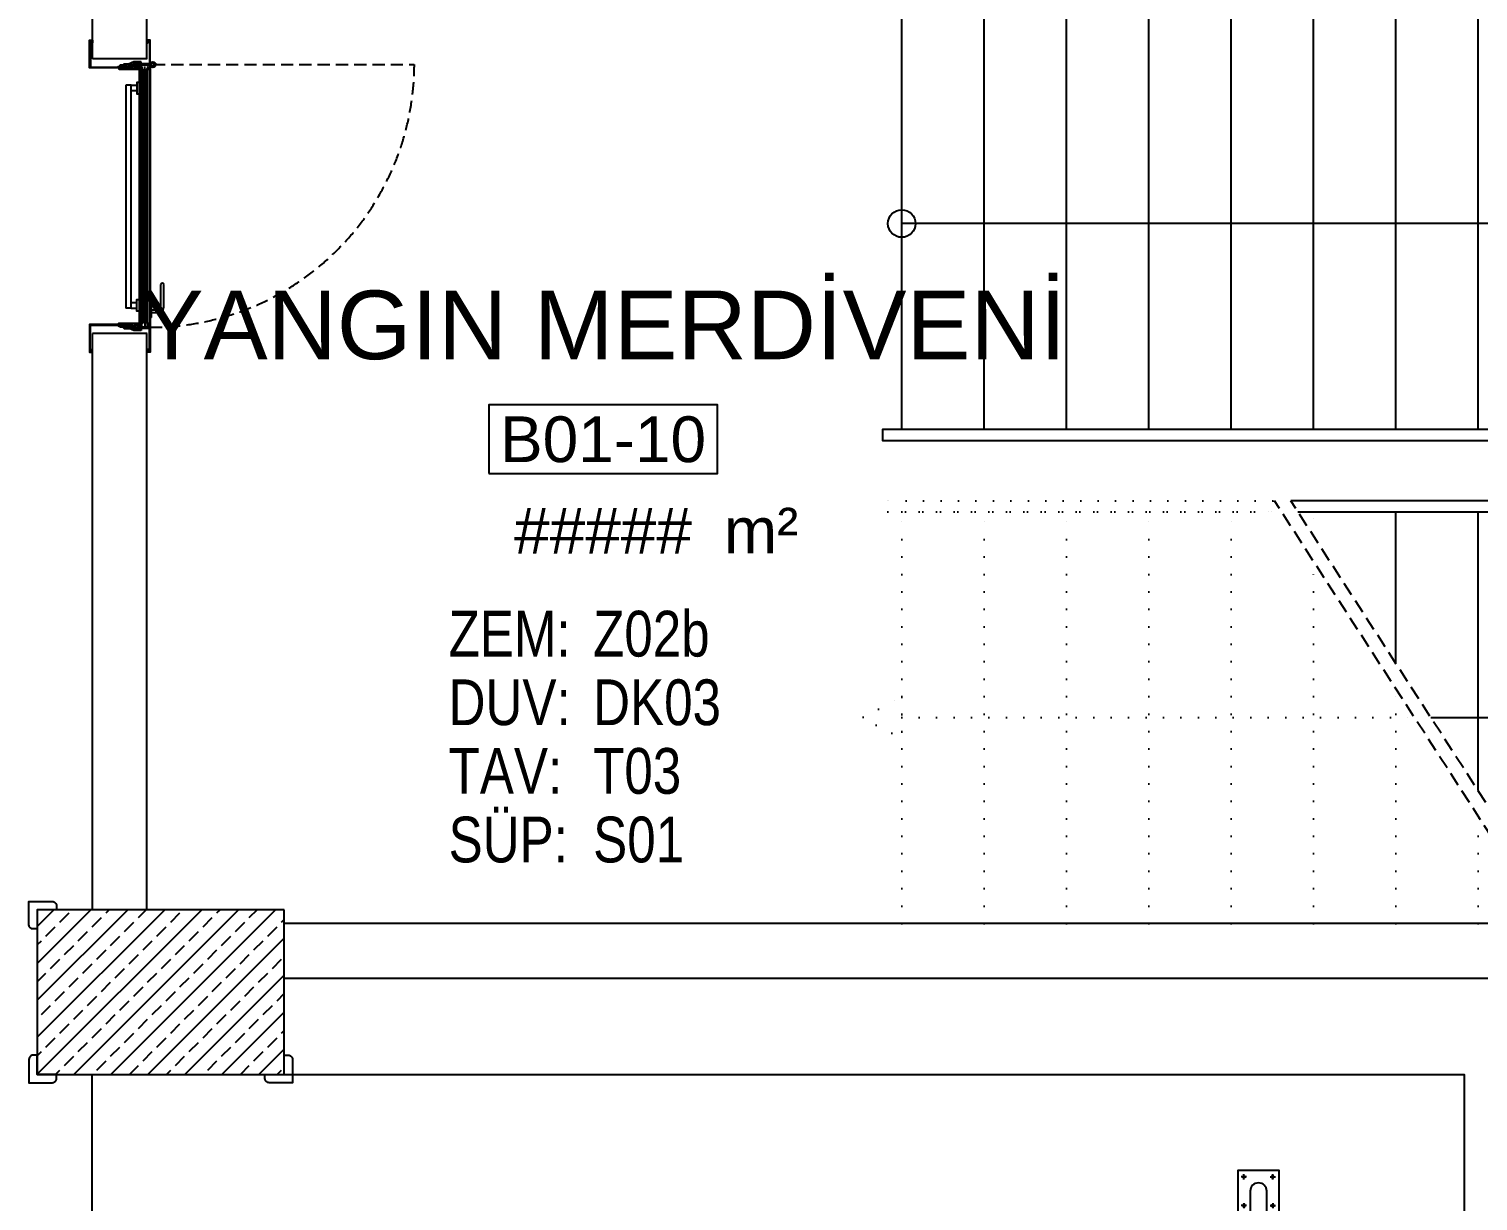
# Model space of a CAD drawing. Header units: millimetres. Extents: x -379292 to 1221486, y 92049 to 447512.
# Drawn here: x 415948 to 421228, y 160058 to 164328 of the extents above; entities that cross this region are included whole.
import ezdxf
from ezdxf.enums import TextEntityAlignment as Align

# ---------------------------------------------------------------- set-up
doc = ezdxf.new("R2010")
doc.units = ezdxf.units.MM
for name, pattern in [('( Hidden )', [0.375, 0.25, -0.125]), ('DOT', [6.35, 0, -6.35]), ('HIDDEN', [9.525, 6.35, -3.175])]:
    doc.linetypes.add(name, pattern=pattern)
for name, color, linetype in [('010-05', 1, 'Continuous'), ('05_DOOR', 2, 'Continuous'), ('05_EQUIPMENT', 1, 'Continuous'), ('05_HANDRAIL', 153, 'Continuous'), ('05_HATCH 1', 101, 'Continuous'), ('05_HATCH CONCRETE', 141, 'Continuous'), ('05_HATCH SOLID-1', 252, 'Continuous'), ('05_MATERIAL TEXT', 112, 'Continuous'), ('05_ROOM M2', 161, 'Continuous'), ('05_ROOM NAME', 153, 'Continuous'), ('05_ROOM NUMBER', 152, 'Continuous'), ('05_STAIRS', 52, 'Continuous'), ('05_STAIRS ARROW', 2, 'Continuous'), ('05_STEEL HIDDEN', 61, 'HIDDEN'), ('05_SYMBOL', 2, 'Continuous'), ('05_WALL', 3, 'Continuous'), ('202-A-Y-MahalAd', 141, 'Continuous')]:
    doc.layers.add(name, color=color, linetype=linetype)
doc.styles.add('DIM', font='arial.ttf')
doc.styles.get("Standard").update_dxf_attribs({"font": 'segoeuil.ttf'})
doc.styles.add('YAZI-2', font='arial.ttf', dxfattribs={"height": 2})
doc.styles.add('YAZI-3', font='arial.ttf', dxfattribs={"height": 3})
pattern_1 = [(270, (-695728.2336, -3493868.9414), (1.3748153225, -2.38125), [1.5875, -3.175]), (30, (-695728.2336, -3493868.9414), (1.3748153315, 2.3812499948), [1.5875, -3.175]), (330, (-695728.2336, -3493868.9414), (2.749630654, -5.2e-09), [-3.175, 1.5875])]

# ---------------------------------------------------------------- blocks, each defined once
blk = doc.blocks.new('başlık')
at = {"layer": '05_MATERIAL TEXT', "style": 'DIM', "width": 0.8}
for s, p in [('ZEM:', (0, 50)), ('DUV:', (0, -100)), ('TAV:', (0, -250)), ('SÜP:', (0, -400))]:
    blk.add_text(s, height=100, dxfattribs=at).set_placement(p, align=Align.MIDDLE_LEFT)
blk = doc.blocks.new('MAHAL')
at = {"layer": '05_ROOM NUMBER'}
blk.add_lwpolyline([(-5.458, -10.749), (4.542, -10.749), (4.542, -7.749), (-5.458, -7.749)], close=True, dxfattribs=at)
at = {"layer": '05_HATCH SOLID-1', "xscale": 0.02, "yscale": 0.02, "zscale": 0.02}
blk.add_blockref('başlık', (-7.212, -18.749), dxfattribs=at)
at = {"layer": '05_MATERIAL TEXT', "style": 'DIM', "width": 0.8}
for tag, p in [('ZEMİN', (-0.891, -17.749)), ('DUVAR', (-0.891, -20.749)), ('TAVAN', (-0.891, -23.749)), ('SÜPÜRGELİK', (-0.891, -26.749))]:
    blk.add_attdef(tag, text='', height=2, dxfattribs=at).set_placement(p, align=Align.MIDDLE_LEFT)
at = {"layer": '05_ROOM M2', "insert": (6.453, -13.242), "char_height": 2, "attachment_point": 5, "style": 'YAZI-2'}
blk.add_mtext_dynamic_manual_height_columns('m²', width=6.93867, gutter_width=625, heights=[0], dxfattribs=at)
at = {"layer": '05_ROOM M2', "style": 'YAZI-2'}
blk.add_attdef('MAHALM2', text='', height=2, dxfattribs=at).set_placement((-0.458, -13.249), align=Align.MIDDLE_CENTER)
at = {"layer": '05_ROOM NAME', "style": 'YAZI-3'}
for tag, p in [('INGMAHALADI', (-0.458, 0.751)), ('TURMAHALADI', (-0.458, -4.249))]:
    blk.add_attdef(tag, text='', height=3, dxfattribs=at).set_placement(p, align=Align.MIDDLE_CENTER)
at = {"layer": '05_ROOM NUMBER', "style": 'YAZI-2'}
blk.add_attdef('MAHALNO', text='', height=2, dxfattribs=at).set_placement((-0.458, -9.249), align=Align.MIDDLE_CENTER)
blk = doc.blocks.new('202_Vida')
at = {"color": 0, "linetype": 'ByBlock', "ltscale": 0.2}
for points in [[(0.96, 0), (-0.96, 0)], [(0, 0.96), (0, -0.96)]]:
    blk.add_lwpolyline(points, dxfattribs=at)
at = {"color": 0, "linetype": 'ByBlock'}
for radius in [0.42, 0.23, 0.155]:
    blk.add_circle((0, 0), radius, dxfattribs=at)
blk = doc.blocks.new('202_Stoper')
at = {"color": 0, "linetype": 'ByBlock'}
for points in [[(-750, -30), (-750, -75), (-900, -75), (-900, 75), (-750, 75), (-750, 30)], [(750, -30), (750, -75), (900, -75), (900, 75), (750, 75), (750, 30)]]:
    blk.add_lwpolyline(points, dxfattribs=at)
blk.add_lwpolyline([(825, -30, 1), (825, 30), (-825, 30, 1), (-825, -30)], format="xyb", close=True, dxfattribs=at)
at = {"color": 0, "linetype": 'ByBlock', "yscale": 10, "zscale": 10, "rotation": 180}
for p, xscale in [((-877, 53), -10), ((-772, 53), 10), ((772, 53), -10), ((877, 53), 10)]:
    blk.add_blockref('202_Vida', p, dxfattribs=dict(at, xscale=xscale))
at = {"color": 0, "linetype": 'ByBlock', "yscale": 10, "zscale": 10}
for p, xscale in [((-877, -52), 10), ((-772, -52), -10), ((772, -52), 10), ((877, -52), -10)]:
    blk.add_blockref('202_Vida', p, dxfattribs=dict(at, xscale=xscale))
blk = doc.blocks.new('202_Mahalblok')
at = {"color": 0, "linetype": 'ByBlock', "flags": 128}
blk.add_lwpolyline([(0, 0), (0, 5000), (2500, 5000), (2500, 0)], close=True, dxfattribs=at)
at = {"color": 252}
blk.add_blockref('202_Stoper', (1250, 750), dxfattribs=at)
at = {"color": 0, "linetype": 'ByBlock', "ltscale": 25}
blk.add_attdef('MAHALNO', text='', height=200, dxfattribs=at).set_placement((1208.7, 1390), align=Align.BOTTOM_CENTER)
blk = doc.blocks.new('*U86')
at = {"layer": '05_HANDRAIL', "color": 8}
blk.add_lwpolyline([(1443.7, 1500), (3200, 1500), (3200, 1800), (-70, 1800), (-70, 1760), (3160, 1760), (3160, 1540), (1417.8, 1540)], dxfattribs=at)
at = {"layer": '05_HANDRAIL', "color": 8, "linetype": 'DOT', "ltscale": 10}
blk.add_lwpolyline([(1351.9, 1540), (-50, 1540), (-50, 1500), (1384.2, 1500)], dxfattribs=at)
at = {"layer": '05_STAIRS', "color": 8, "flags": 128}
for points in [[(0, 1800), (0, 3300)], [(300, 1800), (300, 3300)], [(600, 1800), (600, 3300)], [(900, 1800), (900, 3300)], [(1200, 1800), (1200, 3300)], [(1500, 1800), (1500, 3300)], [(1800, 1800), (1800, 3300)], [(2100, 1800), (2100, 3300)], [(2400, 1800), (2400, 3300)], [(2700, 1800), (2700, 3300)], [(3000, 1800), (3000, 3300)], [(1928.3, 750), (3000, 750), (3950, 750), (3950, 2550), (0, 2550)], [(1443.7, 1500), (3200, 1500), (3200, 1800), (0, 1800)], [(1800, 948.6), (1800, 1500)], [(2100, 484.3), (2100, 1500)], [(2400, 0), (2400, 1500)], [(2700, 0), (2700, 1500)], [(3000, 0), (3000, 1500)]]:
    blk.add_lwpolyline(points, dxfattribs=at)
at = {"layer": '05_STAIRS', "color": 8, "linetype": '( Hidden )', "ltscale": 200}
for points in [[(2353.4, 0), (1358.3, 1540)], [(2412.9, 0), (1417.8, 1540)]]:
    blk.add_lwpolyline(points, dxfattribs=at)
at = {"layer": '05_STAIRS', "color": 8, "linetype": 'DOT', "ltscale": 10, "flags": 128}
for points in [[(0, 0), (0, 1500)], [(0, 1500), (1384.2, 1500)], [(300, 0), (300, 1500)], [(600, 0), (600, 1500)], [(900, 0), (900, 1500)], [(1200, 0), (1200, 1500)], [(1500, 1412.9), (1500, 1500)], [(1500, 0), (1500, 1320.7)], [(1800, 0), (1800, 856.4)], [(0, 825), (0, 675), (-145, 750), (0, 825)], [(0, 750), (1868.8, 750)], [(2100, 0), (2100, 392.2)]]:
    blk.add_lwpolyline(points, dxfattribs=at)
at = {"layer": '05_STAIRS ARROW', "color": 8, "ltscale": 2}
blk.add_circle((0, 2550), 50, dxfattribs=at)
blk = doc.blocks.new('VIDA')
at = {"layer": '05_EQUIPMENT'}
h = blk.add_hatch(dxfattribs=at)
h.set_pattern_fill('LINE', color=256, scale=0.1, angle=150, style=0)
h.set_pattern_definition([(330, (-3585.31887, 6072.20274), (0.03125, 0.05412658774), [])])
h.paths.add_polyline_path([(-0.09, -0.26), (-0.09, -1.74), (0.09, -1.74), (0.09, -0.26)])
h.paths.add_polyline_path([(-0.09, -0.26), (0.09, -0.26), (0, 0)])
for p, q in [((-0.09, -0.26), (0, 0)), ((0.09, -0.26), (0, 0)), ((-0.01, -2.02), (-0.18, -2.02)), ((0.09, -1.74), (-0.09, -1.74)), ((0.09, -1.95), (-0.09, -1.95)), ((0.01, -1.98), (-0.01, -1.98)), ((-0.01, -2.02), (-0.01, -1.98)), ((0.01, -2.02), (0.01, -1.98)), ((0.18, -2.02), (0.01, -2.02))]:
    blk.add_line(p, q, dxfattribs=at)
for points in [[(-0.18, -2.02), (-0.09, -1.95), (-0.09, -0.26)], [(0.18, -2.02), (0.09, -1.95), (0.09, -0.26)]]:
    blk.add_lwpolyline(points, dxfattribs=at)
blk = doc.blocks.new('*U96')
at = {"color": 8, "ltscale": 7}
for p, q in [((905.1, 60), (821.8, 60)), ((905.1, 50), (821.8, 50))]:
    blk.add_line(p, q, dxfattribs=at)
for centre, radius, start, end in [((821.8, 55), 5, 90, 270), ((905.1, 40), 20, 0, 90), ((905.1, 40), 10, 0, 90)]:
    blk.add_arc(centre, radius, start, end, dxfattribs=at)
at = {"color": 8}
blk.add_wipeout([(0, 5), (0, -206), (1000, -206), (1000, 5)], dxfattribs=at)
at = {"layer": '010-05', "ltscale": 7}
h = blk.add_hatch(dxfattribs=at)
h.set_pattern_fill('ANSI37', color=8, scale=0.1, angle=540, style=0)
h.set_pattern_definition([(225, (19752.8965, 13790.6787), (0.224506403, -0.224506403), []), (315, (19752.8965, 13790.6787), (0.224506403, 0.224506403), [])])
edge = h.paths.add_edge_path(flags=16)
edge.add_line((28.5, -35.1), (28.5, -43.7))
edge.add_line((28.5, -43.7), (21.5, -43.7))
edge.add_line((21.5, -43.7), (21.5, -37.4))
edge.add_arc((25.9, -39), 4.69, 56.5428, 159.2569, ccw=False)
edge = h.paths.add_edge_path()
edge.add_line((29.5, -33.5), (29.5, -44.7))
edge.add_line((29.5, -44.7), (20.5, -44.7))
edge.add_line((20.5, -44.7), (20.5, -30.9))
edge.add_line((20.5, -30.9), (34.2, -30.9))
edge.add_line((34.2, -30.9), (32.2, -31.4))
edge.add_arc((32.2, -34.2), 2.82, 91.1093, 165.5986)
edge = h.paths.add_edge_path(flags=16)
edge.add_arc((32.2, -34.2), 3.82, 143.4668, 165.5986, ccw=False)
edge.add_line((29.1, -31.9), (21.5, -31.9))
edge.add_line((21.5, -31.9), (21.5, -34.5))
edge.add_arc((25.7, -41.7), 8.25, 70.1103, 120.2945, ccw=False)
edge.add_line((28.5, -33.9), (28.5, -33.5))
edge.add_line((28.5, -33.5), (28.5, -33.2))
h = blk.add_hatch(dxfattribs=at)
h.set_pattern_fill('ANSI37', color=8, scale=0.1, angle=540, style=0)
h.set_pattern_definition([(315, (-21740.32198, 13790.6787), (-0.224506403, -0.224506403), []), (225, (-21740.32198, 13790.6787), (-0.224506403, 0.224506403), [])])
edge = h.paths.add_edge_path(flags=16)
edge.add_line((971.5, -35.1), (971.5, -43.7))
edge.add_line((971.5, -43.7), (978.5, -43.7))
edge.add_line((978.5, -43.7), (978.5, -37.4))
edge.add_arc((974.1, -39), 4.69, 20.7431, 123.4572)
edge = h.paths.add_edge_path()
edge.add_line((970.5, -33.5), (970.5, -44.7))
edge.add_line((970.5, -44.7), (979.5, -44.7))
edge.add_line((979.5, -44.7), (979.5, -30.9))
edge.add_line((979.5, -30.9), (965.8, -30.9))
edge.add_line((965.8, -30.9), (967.8, -31.4))
edge.add_arc((967.8, -34.2), 2.82, 14.4014, 88.8907, ccw=False)
edge = h.paths.add_edge_path(flags=16)
edge.add_arc((967.8, -34.2), 3.82, 14.4014, 36.5332)
edge.add_line((970.9, -31.9), (978.5, -31.9))
edge.add_line((978.5, -31.9), (978.5, -34.5))
edge.add_arc((974.3, -41.7), 8.25, 59.7055, 109.8897)
edge.add_line((971.5, -33.9), (971.5, -33.5))
edge.add_line((971.5, -33.5), (971.5, -33.2))
at = {"layer": '05_HATCH 1'}
h = blk.add_hatch(dxfattribs=at)
h.set_pattern_fill('HONEY', color=8, scale=0.5, angle=270, style=0)
h.set_pattern_definition(pattern_1)
h.paths.add_polyline_path([(40.5, -3.1), (43.7, -8.7), (956.3, -8.7), (959.5, -3.1)])
h = blk.add_hatch(dxfattribs=at)
h.set_pattern_fill('HONEY', color=8, scale=0.5, angle=270, style=0)
h.set_pattern_definition(pattern_1)
h.paths.add_polyline_path([(40.5, -15.3), (43.7, -9.7), (956.3, -9.7), (959.5, -15.3)])
at = {"color": 8, "linetype": 'HIDDEN', "ltscale": 7}
blk.add_line((21, 20.6), (21, 973.1), dxfattribs=at)
at = {"color": 8, "ltscale": 7}
for p, q in [((22, 10), (947.9, 10)), ((22, 10), (978, 10)), ((22, 8.8), (22, 10)), ((27.3, 2.4), (27.3, 1.4)), ((27.3, 2.4), (37.2, 2.4)), ((27.3, 1.4), (36.7, 1.4)), ((37.5, 4.8), (36.3, 4.8)), ((36.7, 1.4), (42.8, -9.2)), ((962.8, 2.4), (37.2, 2.4)), ((37.2, 2.4), (43.7, -8.7)), ((37.5, 8.8), (962.5, 8.8)), ((941.8, 15), (896.8, 15)), ((896.8, 15), (896.8, 10)), ((915.1, 40), (915.1, 15)), ((925.1, 40), (925.1, 15)), ((941.8, 15), (941.8, 10)), ((962.8, 2.4), (956.3, -8.7)), ((963.3, 1.4), (957.2, -9.2)), ((962.5, 4.8), (963.7, 4.8)), ((972.7, 2.4), (962.8, 2.4)), ((972.7, 1.4), (963.3, 1.4)), ((972.7, 2.4), (972.7, 1.4)), ((978, 8.8), (978, 10)), ((978, 8.8), (978, 10)), ((962.5, -27.2), (22, -27.2)), ((22, -27.2), (962.5, -27.2)), ((22, -28.4), (22, -27.2)), ((962.5, -28.4), (22, -28.4)), ((978, -28.4), (22, -28.4)), ((42.8, -9.2), (27.3, -9.2)), ((27.3, -19.9), (36.6, -19.9)), ((27.3, -19.9), (27.3, -20.9)), ((27.3, -20.9), (37.2, -20.9)), ((33.2, -28.4), (962.5, -28.4)), ((37.5, -23.2), (36.3, -23.2)), ((36.6, -19.9), (42.8, -9.2)), ((37.2, -20.9), (43.7, -9.7)), ((962.8, -20.9), (37.2, -20.9)), ((956.3, -8.7), (43.7, -8.7)), ((956.3, -9.7), (43.7, -9.7)), ((96, -58.4), (96, -38.4)), ((116, -38.4), (116, -58.4)), ((888.6, -38.4), (888.6, -58.4)), ((908.6, -58.4), (908.6, -38.4)), ((962.8, -20.9), (956.3, -9.7)), ((963.4, -19.9), (957.2, -9.2)), ((957.2, -9.2), (972.7, -9.2)), ((962.5, -23.2), (963.7, -23.2)), ((972.7, -20.9), (962.8, -20.9)), ((972.7, -19.9), (963.4, -19.9)), ((972.7, -19.9), (972.7, -20.9)), ((978, -28.4), (978, -27.2)), ((978, -28.4), (978, -27.2)), ((908.6, -58.4), (96, -58.4)), ((96, -58.4), (96, -78.4)), ((96, -78.4), (908.6, -78.4)), ((908.6, -58.4), (908.6, -78.4))]:
    blk.add_line(p, q, dxfattribs=at)
at = {"color": 8, "ltscale": 7, "flags": 128}
for points in [[(35.5, -101.4, -1), (34, -101.4), (34, -84.7), (32, -84.7), (32, -101.4, 1), (37.5, -101.4), (37.5, -34.9, 1), (30, -34.9), (30, -44.7), (20, -44.7), (20, 10), (-68, 10), (-68, 0), (-58, 0), (-58, 2), (-66, 2), (-66, 8), (18, 8), (18, -46.7), (32, -46.7), (32, -34.9, -1), (35.5, -34.9)], [(964.5, -101.4, 1), (966, -101.4), (966, -84.7), (968, -84.7), (968, -101.4, -1), (962.5, -101.4), (962.5, -34.9, -1), (970, -34.9), (970, -44.7), (980, -44.7), (980, 10), (1068, 10), (1068, 0), (1058, 0), (1058, 2), (1066, 2), (1066, 8), (982, 8), (982, -46.7), (968, -46.7), (968, -34.9, 1), (964.5, -34.9)]]:
    blk.add_lwpolyline(points, format="xyb", close=True, dxfattribs=at)
at = {"color": 8, "ltscale": 7}
for points in [[(37.5, 4.8), (37.5, 8.8), (22, 8.8), (22, -27.2), (37.5, -27.2), (37.5, -23.2)], [(36.3, 4.8), (36.3, 7.6), (23.2, 7.6), (23.2, -26), (36.3, -26), (36.3, -23.2)], [(962.5, 4.8), (962.5, 8.8), (978, 8.8), (978, -27.2), (962.5, -27.2), (962.5, -23.2)], [(963.7, 4.8), (963.7, 7.6), (976.8, 7.6), (976.8, -26), (963.7, -26), (963.7, -23.2)], [(86, -28.4), (86, -38.4), (127.7, -38.4), (127.7, -28.4)], [(918.6, -28.4), (918.6, -38.4), (877, -38.4), (877, -28.4)]]:
    blk.add_lwpolyline(points, dxfattribs=at)
for points in [[(40.5, -3.1), (43.7, -8.7), (956.3, -8.7), (959.5, -3.1)], [(40.5, -15.3), (43.7, -9.7), (956.3, -9.7), (959.5, -15.3)], [(32, -54.7), (32, -210), (-68, -210), (-68, -200), (-58, -200), (-58, -202), (-66, -202), (-66, -208), (30, -208), (30, -54.7)], [(29, -56.7), (20, -56.7), (20, -82.9), (30, -92.9), (30, -106.2), (28, -106.2), (28, -93.7), (18, -83.7), (18, -54.7), (29, -54.7)], [(968, -54.7), (968, -210), (1068, -210), (1068, -200), (1058, -200), (1058, -202), (1066, -202), (1066, -208), (970, -208), (970, -54.7)], [(971, -56.7), (980, -56.7), (980, -82.9), (970, -92.9), (970, -106.2), (972, -106.2), (972, -93.7), (982, -83.7), (982, -54.7), (971, -54.7)]]:
    blk.add_lwpolyline(points, close=True, dxfattribs=at)
for radius in [10.1, 6.72]:
    blk.add_circle((21, 20.6), radius, dxfattribs=at)
at = {"color": 8, "linetype": 'HIDDEN', "ltscale": 7}
blk.add_arc((17.8, 13), 960.2, 359.7875, 89.8098, dxfattribs=at)
at = {"layer": '010-05', "color": 8, "ltscale": 7}
for points in [[(29.5, -33.5, -0.336971), (32.2, -31.4), (34.2, -30.9), (29.5, -30.9), (20.5, -30.9), (20.5, -44.7), (29.5, -44.7)], [(28.5, -33.9, 0.222538), (21.5, -34.5), (21.5, -31.9), (29.1, -31.9, 0.09687), (28.5, -33.2), (28.5, -33.5)], [(28.5, -43.7), (21.5, -43.7), (21.5, -37.3, -0.473637), (28.5, -35.1)], [(970.5, -33.5, 0.336971), (967.8, -31.4), (965.8, -30.9), (970.5, -30.9), (979.5, -30.9), (979.5, -44.7), (970.5, -44.7)], [(971.5, -33.9, -0.222538), (978.5, -34.5), (978.5, -31.9), (970.9, -31.9, -0.09687), (971.5, -33.2), (971.5, -33.5)], [(971.5, -43.7), (978.5, -43.7), (978.5, -37.3, 0.473637), (971.5, -35.1)]]:
    blk.add_lwpolyline(points, format="xyb", close=True, dxfattribs=at)
at = {"layer": '05_STEEL HIDDEN', "color": 8, "ltscale": 7}
for points in [[(17, -47.8), (17, -22.6), (11, -22.6), (11, -48.9), (23, -77.2), (23, -99.5), (29, -99.5), (29, -76)], [(983, -47.8), (983, -22.6), (989, -22.6), (989, -48.9), (977, -77.2), (977, -99.5), (971, -99.5), (971, -76)]]:
    blk.add_lwpolyline(points, close=True, dxfattribs=at)
at = {"layer": '05_STEEL HIDDEN', "color": 8, "ltscale": 7, "flags": 128}
for points in [[(17, -22.6), (18, -22.6), (18, -47.8), (30, -76), (30, -99.5), (29, -99.5)], [(983, -22.6), (982, -22.6), (982, -47.8), (970, -76), (970, -99.5), (971, -99.5)]]:
    blk.add_lwpolyline(points, dxfattribs=at)
at = {"layer": '05_WALL', "color": 8, "ltscale": 20}
for points in [[(0, 0), (0, -200)], [(1000, 0), (1000, -200)]]:
    blk.add_lwpolyline(points, dxfattribs=at)
at = {"color": 8, "ltscale": 7, "yscale": 10, "zscale": 10, "rotation": 180}
for p, xscale in [((25, -64.9), -10), ((975, -64.9), 10)]:
    blk.add_blockref('VIDA', p, dxfattribs=dict(at, xscale=xscale))
blk = doc.blocks.new('bariyer')
at = {"color": 8, "ltscale": 25}
blk.add_lwpolyline([(0, -70), (15, -70, 0.414214), (30, -55), (30, 30), (-55, 30, 0.414214), (-70, 15), (-70, 0), (0, 0)], format="xyb", close=True, dxfattribs=at)
blk = doc.blocks.new('OtoParkBodrumKatMimari')
at = {"layer": '05_HATCH CONCRETE'}
h = blk.add_hatch(dxfattribs=at)
h.set_pattern_fill('ANSI33', color=8, scale=15, angle=180, style=0)
h.set_pattern_definition([(225, (905000, -3e-07), (67.351921, -67.351921), []), (225, (904932.65, -3e-07), (67.351921, -67.351921), [47.625, -23.8125])])
h.paths.add_polyline_path([(135750, 60300), (134850, 60300), (134850, 59700), (135750, 59700)])
at = {"color": 5}
blk.add_lwpolyline([(135750, 60300), (134850, 60300), (134850, 59700), (135750, 59700)], close=True, dxfattribs=at)
at = {"layer": '05_WALL', "color": 8, "flags": 128}
for points in [[(135250, 60300), (135250, 63550), (135050, 63550), (135050, 60300)], [(142600, 60250), (135750, 60250)], [(142600, 60050), (135750, 60050)]]:
    blk.add_lwpolyline(points, dxfattribs=at)
blk.add_blockref('*U86', (138000, 60250))
at = {"layer": '05_ROOM NUMBER'}
ref = blk.add_blockref('MAHAL', (136950, 62785), dxfattribs=dict(at, xscale=83.33333333333333, yscale=83.33333333333333, zscale=83.33333333333333))
ref.add_attrib('TURMAHALADI', 'YANGIN MERDİVENİ', dxfattribs={"layer": '05_ROOM NAME', "height": 250, "style": 'YAZI-3'}).set_placement((136911.8, 62430.9), align=Align.MIDDLE_CENTER)
ref.add_attrib('MAHALNO', 'B01-10', dxfattribs={"height": 166.67, "style": 'YAZI-2'}).set_placement((136911.8, 62014.2), align=Align.MIDDLE_CENTER)
ref.add_attrib('MAHALM2', '#####', dxfattribs={"layer": '05_ROOM M2', "height": 166.67, "style": 'YAZI-2'}).set_placement((136911.8, 61680.9), align=Align.MIDDLE_CENTER)
ref.add_attrib('ZEMİN', 'Z02b', dxfattribs={"layer": '05_MATERIAL TEXT', "height": 166.67, "style": 'DIM', "width": 0.8}).set_placement((136875.7, 61305.9), align=Align.MIDDLE_LEFT)
ref.add_attrib('DUVAR', 'DK03', dxfattribs={"layer": '05_MATERIAL TEXT', "height": 166.67, "style": 'DIM', "width": 0.8}).set_placement((136875.7, 61055.9), align=Align.MIDDLE_LEFT)
ref.add_attrib('TAVAN', 'T03', dxfattribs={"layer": '05_MATERIAL TEXT', "height": 166.67, "style": 'DIM', "width": 0.8}).set_placement((136875.7, 60805.9), align=Align.MIDDLE_LEFT)
ref.add_attrib('SÜPÜRGELİK', 'S01', dxfattribs={"layer": '05_MATERIAL TEXT', "height": 166.67, "style": 'DIM', "width": 0.8}).set_placement((136875.7, 60555.9), align=Align.MIDDLE_LEFT)
at = {"layer": '05_SYMBOL', "color": 8, "xscale": -1}
blk.add_blockref('bariyer', (134850, 60300), dxfattribs=at)
at = {"layer": '05_SYMBOL', "color": 8, "rotation": 180}
blk.add_blockref('bariyer', (134850, 59700), dxfattribs=at)
at = {"layer": '05_SYMBOL', "color": 8, "xscale": -1, "rotation": 180}
blk.add_blockref('bariyer', (135750, 59700), dxfattribs=at)
at = {"layer": '202-A-Y-MahalAd', "color": 8, "ltscale": 25, "rotation": 90}
blk.add_blockref('202_Mahalblok', (140050, 57200), dxfattribs=at).add_auto_attribs({'MAHALNO': 'B-663'})
at = {"layer": '05_DOOR', "rotation": 270}
blk.add_blockref('*U96', (135251, 63400), dxfattribs=at)

msp = doc.modelspace()

# ---------------------------------------------------------------- block references
at = {"color": 8}
msp.add_blockref('OtoParkBodrumKatMimari', (281127.6, 100818.8), dxfattribs=at)

doc.saveas('drawing.dxf')
